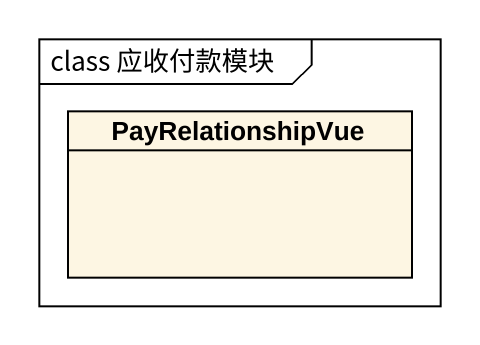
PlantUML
@startuml
mainframe class 应收付款模块
hide circle
hide empty members
class PayRelationshipVue
@enduml
